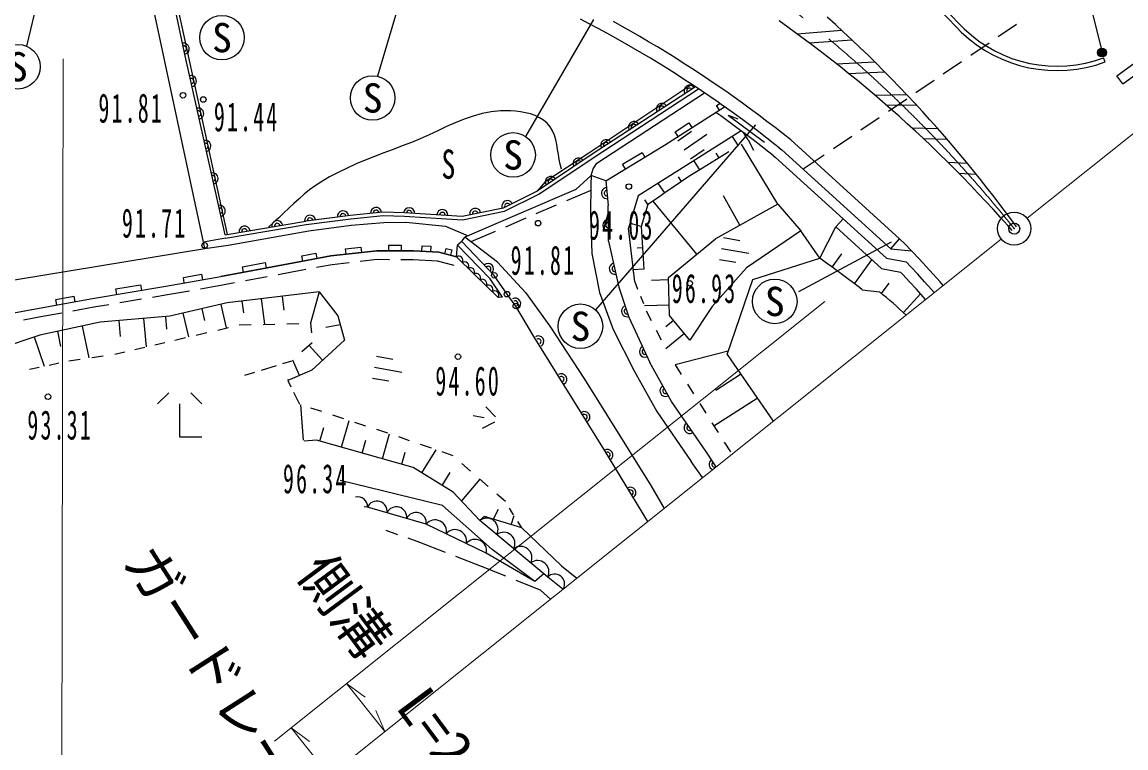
# Model space of a CAD drawing. Units: millimetres, scale not verified. Extents: x 40000 to 680000, y 20000 to 380000.
# Drawn here: x 408913 to 458780, y 243202 to 275980 of the extents above; entities that cross this region are included whole.
import ezdxf
from ezdxf.enums import TextEntityAlignment as Align

# ---------------------------------------------------------------- set-up
doc = ezdxf.new("R2010")
doc.units = ezdxf.units.MM
doc.header["$LTSCALE"] = 1000
doc.header["$PDMODE"] = 32
doc.header["$PDSIZE"] = 500
doc.linetypes.add('CHAIN', pattern=[18.5, 12, -1.5, 3.5, -1.5])
for name, color, linetype, lineweight in [('M-BGD', 7, 'Continuous', 25), ('M-BMK', 2, 'CHAIN', 13), ('M-BMK-HTXT', 7, 'Continuous', 13), ('M-BMK-OTRS', 5, 'Continuous', 25), ('M-BMK-SRVR', 3, 'Continuous', 25), ('M-STR-HTXT', 7, 'Continuous', 13), ('M-STR-STR1', 1, 'Continuous', 25), ('M-STR-STRC', 7, 'Continuous', 25)]:
    doc.layers.add(name, color=color, linetype=linetype, lineweight=lineweight)
doc.layers.add('M-OTRS', color=6, linetype='Continuous')
doc.styles.add('ＭＳ ゴシック', font='')
doc.styles.get('ＭＳ ゴシック').set_extended_font_data('MS Gothic')

msp = doc.modelspace()

# ---------------------------------------------------------------- linework, layer by layer
at = {"layer": 'M-BGD'}
for p, q in [((417114, 266040), (414651, 277504)), ((416256, 274599), (415601, 277714)), ((415738, 277561), (418184, 266392)), ((418085, 266370), (416256, 274599)), ((457843, 274181), (457774, 274368)), ((439172, 273165), (434510, 270063)), ((434875, 269603), (439744, 272783)), ((437935, 270424), (440650, 272156)), ((440816, 271774), (442450, 270563)), ((440816, 271774), (441251, 271610)), ((439155, 271032), (438540, 270603)), ((439851, 270909), (438826, 270193)), ((441395, 271072), (438905, 269487)), ((441274, 270386), (441012, 270812)), ((441712, 270656), (441506, 270990)), ((435289, 268807), (437935, 270424)), ((443055, 267763), (441415, 270473)), ((441715, 270661), (441960, 270196)), ((434510, 270063), (432550, 268760)), ((439727, 270213), (439112, 269783)), ((440399, 269847), (439962, 269577)), ((440399, 269847), (440268, 270060)), ((440837, 270116), (440399, 269847)), ((442844, 269958), (442939, 269886)), ((442939, 269886), (446010, 267099)), ((434615, 269052), (434713, 269354)), ((434713, 269354), (434875, 269603)), ((438905, 269487), (436740, 268135)), ((439524, 269307), (439086, 269038)), ((439524, 269307), (439262, 269733)), ((439962, 269577), (439524, 269307)), ((434615, 269052), (433928, 268418)), ((435289, 268807), (434615, 269052)), ((435289, 268807), (435385, 267698)), ((438707, 268780), (438566, 268986)), ((439086, 269038), (438707, 268780)), ((432550, 268760), (432178, 268342)), ((434603, 268382), (433503, 267908)), ((437948, 268264), (437667, 268677)), ((438327, 268522), (437948, 268264)), ((438707, 268780), (438327, 268522)), ((436740, 268135), (436304, 266676)), ((437188, 267748), (437048, 267955)), ((437568, 268006), (437188, 267748)), ((439396, 265500), (437421, 267896)), ((437948, 268264), (437568, 268006)), ((441339, 266808), (440603, 268131)), ((425216, 267393), (423747, 267250)), ((426191, 267360), (425216, 267393)), ((428090, 267252), (426191, 267360)), ((433044, 267711), (432125, 267315)), ((435407, 266080), (435385, 267698)), ((437188, 267748), (436884, 266746)), ((443055, 267763), (440241, 266196)), ((443055, 267763), (444096, 266548)), ((418085, 266370), (421726, 266986)), ((423747, 267250), (421726, 266986)), ((428792, 267206), (428090, 267252)), ((431666, 267118), (430747, 266723)), ((436884, 266746), (436405, 266891)), ((445674, 266729), (446010, 267099)), ((446010, 267099), (447967, 265323)), ((430288, 266525), (429188, 266052)), ((436590, 264247), (436304, 266676)), ((436884, 266746), (436976, 265303)), ((444951, 265313), (444096, 266548)), ((444951, 265313), (445674, 266729)), ((445674, 266729), (447735, 264859)), ((418110, 266222), (417114, 266040)), ((417166, 265749), (417114, 266040)), ((428531, 265381), (428591, 265902)), ((428772, 266075), (428591, 265902)), ((428772, 266075), (428913, 266260)), ((430247, 264543), (428772, 266075)), ((430387, 265141), (428913, 266260)), ((435407, 266080), (435879, 264004)), ((438113, 264443), (440241, 266196)), ((441335, 266102), (440597, 266234)), ((420953, 265069), (422865, 265417)), ((422865, 265417), (424933, 265653)), ((426592, 265649), (424933, 265653)), ((424933, 265653), (426592, 265649)), ((427742, 265583), (426592, 265649)), ((426592, 265649), (427742, 265583)), ((428531, 265381), (427742, 265583)), ((427742, 265583), (428531, 265381)), ((429329, 264597), (428531, 265381)), ((429329, 264597), (428531, 265381)), ((436945, 265784), (436696, 265768)), ((436976, 265303), (437007, 264822)), ((441740, 265523), (440509, 265741)), ((441921, 264349), (444951, 265313)), ((445513, 264910), (445953, 265513)), ((447967, 265323), (448851, 265151)), ((448156, 265746), (449096, 265648)), ((417897, 264492), (420953, 265069)), ((421729, 264803), (421026, 264675)), ((422924, 265021), (422221, 264893)), ((423691, 265109), (422924, 265021)), ((424955, 265253), (424188, 265165)), ((425518, 265251), (424955, 265253)), ((426580, 265249), (426018, 265250)), ((427680, 265186), (426580, 265249)), ((428432, 264993), (427680, 265186)), ((437007, 264822), (436508, 264791)), ((441160, 265118), (440422, 265249)), ((446515, 264163), (447306, 265248)), ((447735, 264859), (448598, 264691)), ((415413, 264055), (417897, 264492)), ((419989, 264479), (419006, 264294)), ((421026, 264675), (420480, 264572)), ((430426, 263544), (429329, 264597)), ((430426, 263544), (429329, 264597)), ((430823, 263693), (430247, 264543)), ((436508, 264791), (436549, 264519)), ((438117, 264334), (437350, 264312)), ((438163, 262728), (438113, 264443)), ((440761, 260965), (441921, 264349)), ((412089, 263495), (415413, 264055)), ((416479, 263836), (415481, 263660)), ((417969, 264098), (416971, 263923)), ((418515, 264201), (417969, 264098)), ((422333, 263803), (421950, 262385)), ((422333, 263803), (423172, 262717)), ((435879, 264004), (436328, 262659)), ((436590, 264247), (436721, 263921)), ((446861, 263896), (447653, 263798)), ((447742, 263724), (448081, 264188)), ((409689, 263059), (412089, 263495)), ((414312, 263464), (413326, 263298)), ((415481, 263660), (414805, 263547)), ((418846, 263380), (418912, 262844)), ((419720, 263486), (419860, 262332)), ((420661, 263600), (420736, 262978)), ((430616, 263552), (430426, 263544)), ((431219, 263157), (430823, 263693)), ((436852, 263596), (436983, 263271)), ((448729, 262864), (449496, 263713)), ((404673, 262150), (409689, 263059)), ((410713, 262839), (409761, 262666)), ((412158, 263101), (411205, 262928)), ((412833, 263215), (412158, 263101)), ((416182, 262834), (416431, 261765)), ((417037, 263033), (417161, 262499)), ((417891, 263232), (418139, 262166)), ((432034, 261783), (431219, 263157)), ((438150, 263194), (437027, 263162)), ((437114, 262945), (437339, 262509)), ((409761, 262666), (408973, 262523)), ((413286, 262500), (413347, 261781)), ((414403, 262595), (414512, 261318)), ((415395, 262679), (415444, 262112)), ((418720, 262302), (419258, 262316)), ((419797, 262330), (420335, 262344)), ((420873, 262358), (421412, 262371)), ((421950, 262385), (421986, 261943)), ((423289, 262309), (422632, 262190)), ((423172, 262717), (423486, 261618)), ((436328, 262659), (437274, 260607)), ((438349, 262501), (437995, 262211)), ((439082, 261609), (438163, 262728)), ((410506, 262016), (410653, 261325)), ((411621, 262254), (411927, 260815)), ((416780, 261847), (417265, 261961)), ((417750, 262075), (418235, 262188)), ((437564, 262073), (437788, 261636)), ((438833, 261911), (437999, 261226)), ((409460, 261762), (409907, 260445)), ((414002, 261200), (414454, 261305)), ((414906, 261409), (415358, 261514)), ((415811, 261619), (416295, 261733)), ((422022, 261500), (421556, 261087)), ((422486, 260712), (421883, 261377)), ((423486, 261618), (421996, 260268)), ((435224, 256648), (432034, 261783)), ((412061, 260835), (412579, 260913)), ((413098, 260990), (413550, 261095)), ((425658, 260741), (424920, 260873)), ((440813, 261114), (438418, 260500)), ((440761, 260965), (442841, 257951)), ((409242, 260305), (409687, 260399)), ((410133, 260493), (410578, 260586)), ((411024, 260680), (411542, 260758)), ((420398, 260459), (419716, 260247)), ((421090, 260673), (420671, 260543)), ((421450, 260026), (421142, 260718)), ((426063, 260162), (424832, 260380)), ((438246, 258848), (437274, 260607)), ((438418, 260500), (438695, 260065)), ((419409, 260152), (418964, 260014)), ((421996, 260268), (420920, 259790)), ((420944, 259801), (420928, 259836)), ((425483, 259757), (424745, 259888)), ((440256, 259355), (441370, 260082)), ((420920, 259790), (421057, 259515)), ((438972, 259629), (439249, 259193)), ((415537, 259235), (415037, 258735)), ((417037, 258735), (416537, 259235)), ((421455, 258711), (421188, 259251)), ((439799, 256596), (438246, 258848)), ((440166, 257749), (442114, 259004)), ((416037, 257235), (416037, 258735)), ((421623, 257104), (421501, 258696)), ((422451, 258387), (421953, 258549)), ((430298, 258156), (429871, 258612)), ((439526, 258757), (439803, 258321)), ((423446, 258063), (422948, 258225)), ((423342, 256781), (423682, 257986)), ((424441, 257739), (423943, 257901)), ((429291, 258207), (429784, 258120)), ((430254, 257909), (429696, 257628)), ((440080, 257885), (440357, 257449)), ((422370, 257055), (422546, 257677)), ((425436, 257415), (424939, 257577)), ((425196, 256258), (425515, 257388)), ((417037, 257235), (416037, 257235)), ((422208, 257101), (421664, 257059)), ((426587, 255866), (422208, 257101)), ((424284, 256515), (424449, 257099)), ((426421, 257075), (425929, 257245)), ((427405, 256736), (426913, 256905)), ((440634, 257013), (440911, 256577)), ((426070, 256011), (426223, 256551)), ((426973, 255627), (427614, 256663)), ((428390, 256396), (427898, 256566)), ((437183, 253431), (435224, 256648)), ((440271, 255898), (439799, 256596)), ((428395, 254747), (426587, 255866)), ((429177, 255705), (428783, 256050)), ((439659, 255409), (439141, 256141)), ((427889, 255060), (428245, 255635)), ((429585, 255346), (428763, 254355)), ((429964, 255014), (429570, 255359)), ((429591, 253473), (428395, 254747)), ((430750, 254323), (430357, 254668)), ((424516, 254073), (424372, 254095)), ((427170, 253306), (424516, 254073)), ((430419, 253975), (430190, 253539)), ((431119, 253729), (430935, 254026)), ((432657, 250920), (429591, 253473)), ((431011, 253283), (431140, 253696)), ((431489, 253135), (431304, 253432)), ((425884, 252832), (425356, 253018)), ((429882, 251991), (427170, 253306)), ((431489, 253135), (433284, 251429)), ((426884, 252482), (426356, 252667)), ((428042, 252029), (426884, 252482)), ((429666, 251393), (428508, 251846)), ((432079, 250720), (429882, 251991)), ((432079, 250720), (430148, 252165)), ((430767, 250952), (429666, 251393)), ((433284, 251429), (433969, 250863)), ((432482, 251069), (432079, 250720)), ((432657, 250920), (432482, 251069)), ((433345, 250365), (432657, 250920)), ((433345, 250365), (432657, 250920)), ((432333, 250324), (431232, 250766)), ((432784, 249917), (432333, 250324))]:
    msp.add_line(p, q, dxfattribs=at)
for points in [[(451353, 275511), (451106, 275768), (450733, 276152), (450356, 276534), (449975, 276912), (449591, 277287), (449205, 277659), (448814, 278028), (448421, 278393), (448025, 278756), (447625, 279115), (447222, 279471), (446816, 279824), (446407, 280174), (445995, 280520), (445580, 280863), (445162, 281203), (444741, 281539), (444317, 281872), (443890, 282201), (443460, 282527), (443028, 282849), (442994, 282874)], [(451497, 275649), (451250, 275907), (450875, 276293), (450497, 276675), (450116, 277054), (449731, 277430), (449343, 277803), (448951, 278173), (448557, 278540), (448159, 278904), (447758, 279264), (447354, 279622), (446947, 279976), (446536, 280326), (446123, 280674), (445707, 281018), (445287, 281358), (444865, 281696), (444440, 282029), (444011, 282360), (443580, 282687), (443146, 283010), (443112, 283035)], [(418110, 266222), (421748, 266838), (423764, 267101), (425221, 267243), (426184, 267210), (428081, 267102), (428802, 267055), (430704, 267434), (432254, 268212), (434711, 269855), (439474, 272965)], [(439338, 273055), (434629, 269980), (432178, 268342), (430654, 267577), (428792, 267206)], [(440415, 272006), (440280, 272217), (440429, 272311)], [(433275, 269345), (433219, 269557), (433176, 269776), (433140, 270000), (433107, 270225), (433069, 270448), (433023, 270665), (432962, 270873), (432880, 271069), (432773, 271248), (432635, 271409), (432468, 271548), (432285, 271663), (432087, 271757), (431878, 271832), (431659, 271889), (431435, 271930), (431208, 271957), (430979, 271972), (430754, 271976), (430533, 271971), (430110, 271932), (429695, 271852), (429286, 271738), (428882, 271596), (428482, 271434), (428086, 271258), (427691, 271075), (427297, 270891), (426902, 270713), (426506, 270547), (426089, 270386), (425670, 270227), (425250, 270069), (424830, 269909), (424414, 269744), (424000, 269572), (423592, 269390), (423191, 269195), (422797, 268985), (422414, 268758), (422154, 268585), (421904, 268399), (421661, 268203), (421425, 267999), (421193, 267789), (420963, 267575), (420735, 267359), (420506, 267144), (420275, 266933), (420040, 266726)], [(442844, 269958), (442650, 270112), (442293, 270392), (441934, 270668), (441572, 270941), (441208, 271211), (440843, 271477), (440475, 271741), (440249, 271900)], [(438555, 270819), (438420, 271030), (439040, 271426), (439175, 271215)], [(436171, 269346), (436041, 269559), (436923, 270098), (437053, 269885)], [(434615, 269052), (433928, 268418), (428913, 266260)], [(434615, 269052), (434607, 268652), (434589, 267353), (434649, 265537), (434992, 263761)], [(371060, 255388), (373130, 257844), (373697, 258133), (393075, 261560), (401707, 263149), (407542, 264170), (417166, 265749), (418219, 265903), (421860, 266552), (423783, 266812), (425261, 266936), (426249, 266946), (428041, 266767), (429059, 266323)], [(444096, 266548), (441633, 264889), (440093, 263131), (439082, 261609)], [(423554, 265496), (423526, 265744), (424215, 265823), (424244, 265574)], [(425486, 265652), (425486, 265902), (426039, 265900), (426039, 265650)], [(426975, 265627), (426990, 265877), (427373, 265855), (427359, 265605)], [(430616, 263552), (430052, 264385), (428591, 265902)], [(449096, 265648), (448797, 265959), (448557, 266192)], [(424933, 265653), (422865, 265417), (420953, 265069), (417897, 264492)], [(421591, 265185), (421546, 265431), (422183, 265547), (422228, 265301)], [(428005, 265516), (428067, 265758), (428330, 265690), (428268, 265448)], [(450526, 264090), (450382, 264253), (450070, 264600), (449756, 264944), (449439, 265285), (449119, 265624), (449096, 265648)], [(418916, 264684), (418870, 264930), (419888, 265122), (419935, 264876)], [(430387, 265141), (431663, 263768), (432752, 262245), (434322, 259848), (437321, 255048), (437919, 254019)], [(450120, 263765), (449994, 263907), (449685, 264251), (449374, 264592), (449060, 264930), (448851, 265151)], [(404673, 262150), (409689, 263059), (412089, 263495), (415413, 264055), (417897, 264492)], [(416241, 264200), (416198, 264447), (417026, 264592), (417069, 264346)], [(449728, 263452), (449620, 263575), (449315, 263915), (449006, 264253), (448695, 264588), (448598, 264691)], [(422333, 263803), (418172, 263298), (415587, 262696), (412437, 262428), (409708, 261846), (407903, 261234), (405275, 260935)], [(413197, 263681), (413155, 263928), (414263, 264115), (414305, 263868)], [(410489, 263204), (410444, 263450), (411244, 263596), (411289, 263350)], [(434992, 263761), (435619, 262098), (436560, 260236), (437587, 258393), (439141, 256141)], [(430148, 252165), (427906, 254143), (427162, 254332), (423287, 255282)], [(429939, 251969), (429882, 251991), (427170, 253306), (424516, 254073), (424372, 254095)], [(431489, 253135), (429803, 253659), (429591, 253473)]]:
    msp.add_lwpolyline(points, dxfattribs=at)
for centre, radius in [((457697, 274605), 200), ((457697, 274605), 180), ((457697, 274605), 160), ((457697, 274605), 140), ((457697, 274605), 120), ((457697, 274605), 100), ((457697, 274605), 80), ((457697, 274605), 60), ((457697, 274605), 40), ((457697, 274605), 20), ((416181, 272675), 125), ((417099, 272484), 125), ((436322, 268552), 125), ((432225, 266900), 125), ((417160, 265894), 125), ((430247, 264543), 125), ((439077, 264183), 125), ((430823, 263693), 125), ((431219, 263157), 125), ((428605, 260872), 125), ((410086, 259062), 125)]:
    msp.add_circle(centre, radius, dxfattribs=at)
for centre, radius, start, end in [((455667, 280040), 6250, 226.1636, 290.3746), ((455667, 280040), 6050, 226.1636, 290.3746), ((416218, 274779), 250, 281.8762, 101.8762), ((416218, 274779), 125, 281.8762, 101.8762), ((416541, 273314), 250, 282.5303, 102.5303), ((416541, 273314), 125, 282.5303, 102.5303), ((439070, 272880), 250, 33.1436, 213.1436), ((439070, 272880), 125, 33.1436, 213.1436), ((437814, 272060), 250, 33.1436, 213.1436), ((416867, 271850), 250, 282.5303, 102.5303), ((416867, 271850), 125, 282.5303, 102.5303), ((437814, 272060), 125, 33.1436, 213.1436), ((436558, 271240), 250, 33.1436, 213.1436), ((436558, 271240), 125, 33.1436, 213.1436), ((417192, 270385), 250, 282.5303, 102.5303), ((417192, 270385), 125, 282.5303, 102.5303), ((435302, 270419), 250, 33.1436, 213.1436), ((435302, 270419), 125, 33.1436, 213.1436), ((434050, 269593), 250, 33.7559, 213.7559), ((434050, 269593), 125, 33.7559, 213.7559), ((417518, 268921), 250, 282.5303, 102.5303), ((417518, 268921), 125, 282.5303, 102.5303), ((432803, 268760), 250, 33.7559, 213.7559), ((432803, 268760), 125, 33.7559, 213.7559), ((435337, 268253), 250, 94.9298, 274.9298), ((435337, 268253), 125, 94.9298, 274.9298), ((430838, 267669), 250, 26.6502, 206.6502), ((430838, 267669), 125, 26.6502, 206.6502), ((417843, 267457), 250, 282.5303, 102.5303), ((417843, 267457), 125, 282.5303, 102.5303), ((423410, 267206), 250, 7.4327, 187.4327), ((423410, 267206), 125, 7.4327, 187.4327), ((424902, 267363), 250, 5.5896, 185.5896), ((424902, 267363), 125, 5.5896, 185.5896), ((426400, 267348), 250, 356.7402, 176.7402), ((426400, 267348), 125, 356.7402, 176.7402), ((427897, 267263), 250, 356.7402, 176.7402), ((427897, 267263), 125, 356.7402, 176.7402), ((429384, 267324), 250, 11.28, 191.28), ((429384, 267324), 125, 11.28, 191.28), ((420443, 266769), 250, 9.6046, 189.6046), ((420443, 266769), 125, 9.6046, 189.6046), ((421923, 267012), 250, 7.4327, 187.4327), ((421923, 267012), 125, 7.4327, 187.4327), ((435397, 266811), 250, 90.7836, 270.7836), ((435397, 266811), 125, 90.7836, 270.7836), ((418964, 266519), 250, 9.6046, 189.6046), ((418964, 266519), 125, 9.6046, 189.6046), ((428636, 265221), 191, 327.8258, 123.1142), ((414338, 222048), 53000, 52.1464, 54.7178), ((428901, 264960), 191, 327.8258, 123.1142), ((429167, 264698), 191, 327.8262, 123.1135), ((429967, 264833), 250, 313.9179, 133.9179), ((429967, 264833), 125, 313.9179, 133.9179), ((435688, 264843), 250, 102.8126, 282.8126), ((435688, 264843), 125, 102.8126, 282.8126), ((429434, 264432), 196, 329.6408, 122.7535), ((429709, 264169), 196, 329.6408, 122.7535), ((429983, 263906), 196, 329.6416, 122.7524), ((430258, 263643), 196, 329.6426, 122.7532), ((427691, 239697), 31294, 47.4534, 50.367), ((431193, 263268), 250, 301.3381, 121.3381), ((431193, 263268), 125, 301.3381, 121.3381), ((436240, 262923), 250, 108.4664, 288.4664), ((436240, 262923), 125, 108.4664, 288.4664), ((432233, 261559), 250, 301.3381, 121.3381), ((432233, 261559), 125, 301.3381, 121.3381), ((437049, 261096), 250, 114.7439, 294.7439), ((437049, 261096), 125, 114.7439, 294.7439), ((433273, 259851), 250, 301.3381, 121.3381), ((433273, 259851), 125, 301.3381, 121.3381), ((437981, 259327), 250, 118.9214, 298.9214), ((437981, 259327), 125, 118.9214, 298.9214), ((434313, 258143), 250, 301.3381, 121.3381), ((434313, 258143), 125, 301.3381, 121.3381), ((439070, 257652), 250, 124.5968, 304.5968), ((439070, 257652), 125, 124.5968, 304.5968), ((435353, 256435), 250, 301.3381, 121.3381), ((435353, 256435), 125, 301.3381, 121.3381), ((440201, 256003), 250, 124.1011, 248.8246), ((440201, 256003), 125, 124.1011, 304.1011), ((440201, 256003), 250, 304.0939, 304.1011), ((436393, 254726), 250, 301.3381, 121.3381), ((436393, 254726), 125, 301.3381, 121.3381), ((424084, 254104), 434, 355.8814, 103.9684), ((424940, 253883), 465, 351.9116, 155.8552), ((425825, 253627), 465, 351.9121, 155.8548), ((426710, 253372), 465, 351.9121, 155.8547), ((427572, 252983), 515, 347.0745, 141.1964), ((429903, 253068), 511, 332.7683, 127.6805), ((428476, 252545), 515, 347.0745, 141.1966), ((430670, 252430), 511, 332.7682, 127.6802), ((429380, 252107), 515, 347.0749, 141.1965), ((431436, 251792), 511, 332.7683, 127.6805), ((432203, 251154), 511, 332.7683, 127.68), ((432974, 250600), 450, 331.5305, 134.6667), ((433670, 250037), 450, 134.6621, 134.6667), ((432974, 250600), 450, 327.5017, 327.5086)]:
    msp.add_arc(centre, radius, start, end, dxfattribs=at)
at = {"layer": 'M-BMK'}
msp.add_arc((406854, 229204), 60000, 38.61814, 62.15799, dxfattribs=at)
at = {"layer": 'M-BMK-HTXT'}
for p, q in [((454319, 267120), (488922, 294761)), ((453147, 266183), (414245, 235108))]:
    msp.add_line(p, q, dxfattribs=at)
at = {"layer": 'M-BMK-OTRS'}
for p, q in [((443923, 275449), (445925, 275621)), ((458374, 273551), (460791, 275328)), ((444480, 275037), (446397, 275182)), ((458640, 273189), (461058, 274965)), ((445706, 274099), (447428, 274189)), ((446247, 273666), (447883, 273734)), ((458640, 273189), (458374, 273551)), ((447435, 272682), (448877, 272707)), ((447961, 272229), (449316, 272238)), ((449115, 271199), (450273, 271180)), ((449623, 270726), (450694, 270697)), ((450735, 269652), (451618, 269608)), ((451227, 269160), (452018, 269111))]:
    msp.add_line(p, q, dxfattribs=at)
for points in [[(453634, 266572), (453443, 266790), (453111, 267162), (452776, 267531), (452438, 267897), (452097, 268261), (451753, 268621), (451406, 268978), (451056, 269333), (450704, 269684), (450349, 270032), (449991, 270377), (449630, 270719), (449267, 271057), (448901, 271393), (448532, 271725), (448161, 272054), (447787, 272380), (447411, 272703), (447032, 273022), (446650, 273338), (446266, 273651), (445880, 273960), (445491, 274266), (445100, 274569), (444706, 274868), (444310, 275164), (443912, 275456), (443512, 275745), (443109, 276031)], [(453838, 266735), (453733, 266880), (453435, 267284), (453133, 267685), (452828, 268085), (452519, 268482), (452207, 268876), (451892, 269268), (451573, 269658), (451251, 270045), (450925, 270429), (450596, 270811), (450264, 271190), (449928, 271567), (449590, 271941), (449248, 272312), (448902, 272680), (448554, 273046), (448203, 273409), (447848, 273769), (447490, 274127), (447129, 274481), (446765, 274833), (446398, 275181), (446028, 275527), (445654, 275870), (445278, 276209)]]:
    msp.add_lwpolyline(points, dxfattribs=at)
at = {"layer": 'M-BMK-SRVR'}
msp.add_circle((453733, 266652), 750, dxfattribs=at)
msp.add_point((453733, 266652), dxfattribs=at)
at = {"layer": 'M-OTRS'}
msp.add_point((453733, 266652), dxfattribs=at)
msp.add_point((453733, 266652), dxfattribs=at)
at = {"layer": 'M-STR-HTXT'}
for p, q in [((410765, 274315), (410695, 228432)), ((445174, 263364), (420316, 243507)), ((425302, 243941), (423572, 246107)), ((423572, 246107), (424405, 245493)), ((425302, 243941), (424887, 244889)), ((422798, 241940), (421067, 244107)), ((421067, 244107), (421900, 243493))]:
    msp.add_line(p, q, dxfattribs=at)
at = {"layer": 'M-STR-STR1'}
for p, q in [((453839, 275871), (453012, 275309)), ((452598, 275029), (451771, 274467)), ((451357, 274186), (450530, 273625)), ((450116, 273344), (449288, 272783)), ((448875, 272502), (448047, 271940)), ((447633, 271659), (446806, 271098)), ((446392, 270817), (445565, 270256)), ((443118, 270303), (443235, 270211)), ((443638, 270656), (448557, 266192)), ((443235, 270211), (448156, 265746)), ((445151, 269975), (444204, 269332)), ((448156, 265746), (448557, 266192))]:
    msp.add_line(p, q, dxfattribs=at)
for points in [[(437304, 274344), (436914, 274577), (436522, 274806), (436128, 275032), (435733, 275255), (435336, 275474), (434938, 275690), (434537, 275902), (434136, 276111)], [(437584, 274875), (437219, 275093), (436823, 275325), (436425, 275554), (436025, 275779), (435624, 276000)], [(443638, 270656), (443294, 270929), (442930, 271214), (442564, 271495), (442195, 271773), (441825, 272048), (441452, 272320), (441077, 272589), (440700, 272854), (440321, 273116), (439940, 273375), (439557, 273630), (439172, 273882), (438785, 274131), (438396, 274377), (438006, 274619), (437613, 274858), (437584, 274875)], [(440497, 272263), (440357, 272362), (439982, 272621), (439605, 272877), (439226, 273130), (438845, 273379), (438463, 273625), (438078, 273868), (437692, 274108), (437304, 274344)], [(443118, 270303), (442923, 270458), (442563, 270739), (442200, 271018), (441836, 271293), (441469, 271565), (441100, 271834), (440730, 272099), (440497, 272263)]]:
    msp.add_lwpolyline(points, dxfattribs=at)
at = {"layer": 'M-STR-STRC'}
for p, q in [((411199, 283567), (409117, 274888)), ((426710, 279459), (424969, 273535)), ((457716, 274601), (456552, 279356)), ((434731, 276090), (431657, 270816)), ((442042, 271333), (434819, 262986)), ((448177, 266035), (443990, 263793))]:
    msp.add_line(p, q, dxfattribs=at)
for centre in [(417944, 275278), (408723, 273964), (424751, 272554), (431095, 269981), (442917, 263364), (434139, 262244)]:
    msp.add_circle(centre, 1006, dxfattribs=at)

# ---------------------------------------------------------------- texts
at = {"layer": 'M-BGD', "style": 'ＭＳ ゴシック', "width": 0.7}
msp.add_text('S', height=1320, dxfattribs=at).set_placement((428172, 269564), align=Align.MIDDLE_CENTER)
at = {"layer": 'M-BGD', "char_height": 1320, "attachment_point": 5, "style": 'ＭＳ ゴシック'}
for s, insert in [('\\T1.2;\\W0.55;91.81', (413844, 272089)), ('\\T1.2;\\W0.55;91.44', (419059, 271698)), ('\\T1.2;\\W0.55;91.71', (414903, 266897)), ('\\T1.2;\\W0.55;94.03', (436006, 266806)), ('\\T1.2;\\W0.55;91.81', (432466, 265217)), ('\\T1.2;\\W0.55;96.93', (439746, 263943)), ('\\T1.2;\\W0.55;94.60', (429066, 259765)), ('\\T1.2;\\W0.55;93.31', (410633, 257777)), ('\\T1.2;\\W0.55;96.34', (422181, 255352))]:
    msp.add_mtext(s, dxfattribs=dict(at, insert=insert))
at = {"layer": 'M-STR-HTXT', "style": 'ＭＳ ゴシック'}
for s, rotation, p in [('ガードレール\u3000L=2.9', 302.71, (419381, 241346)), ('側溝\u3000L=2.0', 306.582, (424923, 245236))]:
    msp.add_text(s, height=1833, rotation=rotation, dxfattribs=at).set_placement(p, align=Align.BOTTOM_CENTER)
at = {"layer": 'M-STR-STRC', "style": 'ＭＳ ゴシック'}
for p in [(417944, 275278), (408723, 273964), (424751, 272554), (431095, 269981), (442917, 263364), (434139, 262244)]:
    msp.add_text('S', height=1320, dxfattribs=at).set_placement(p, align=Align.MIDDLE_CENTER)

doc.saveas('drawing.dxf')
